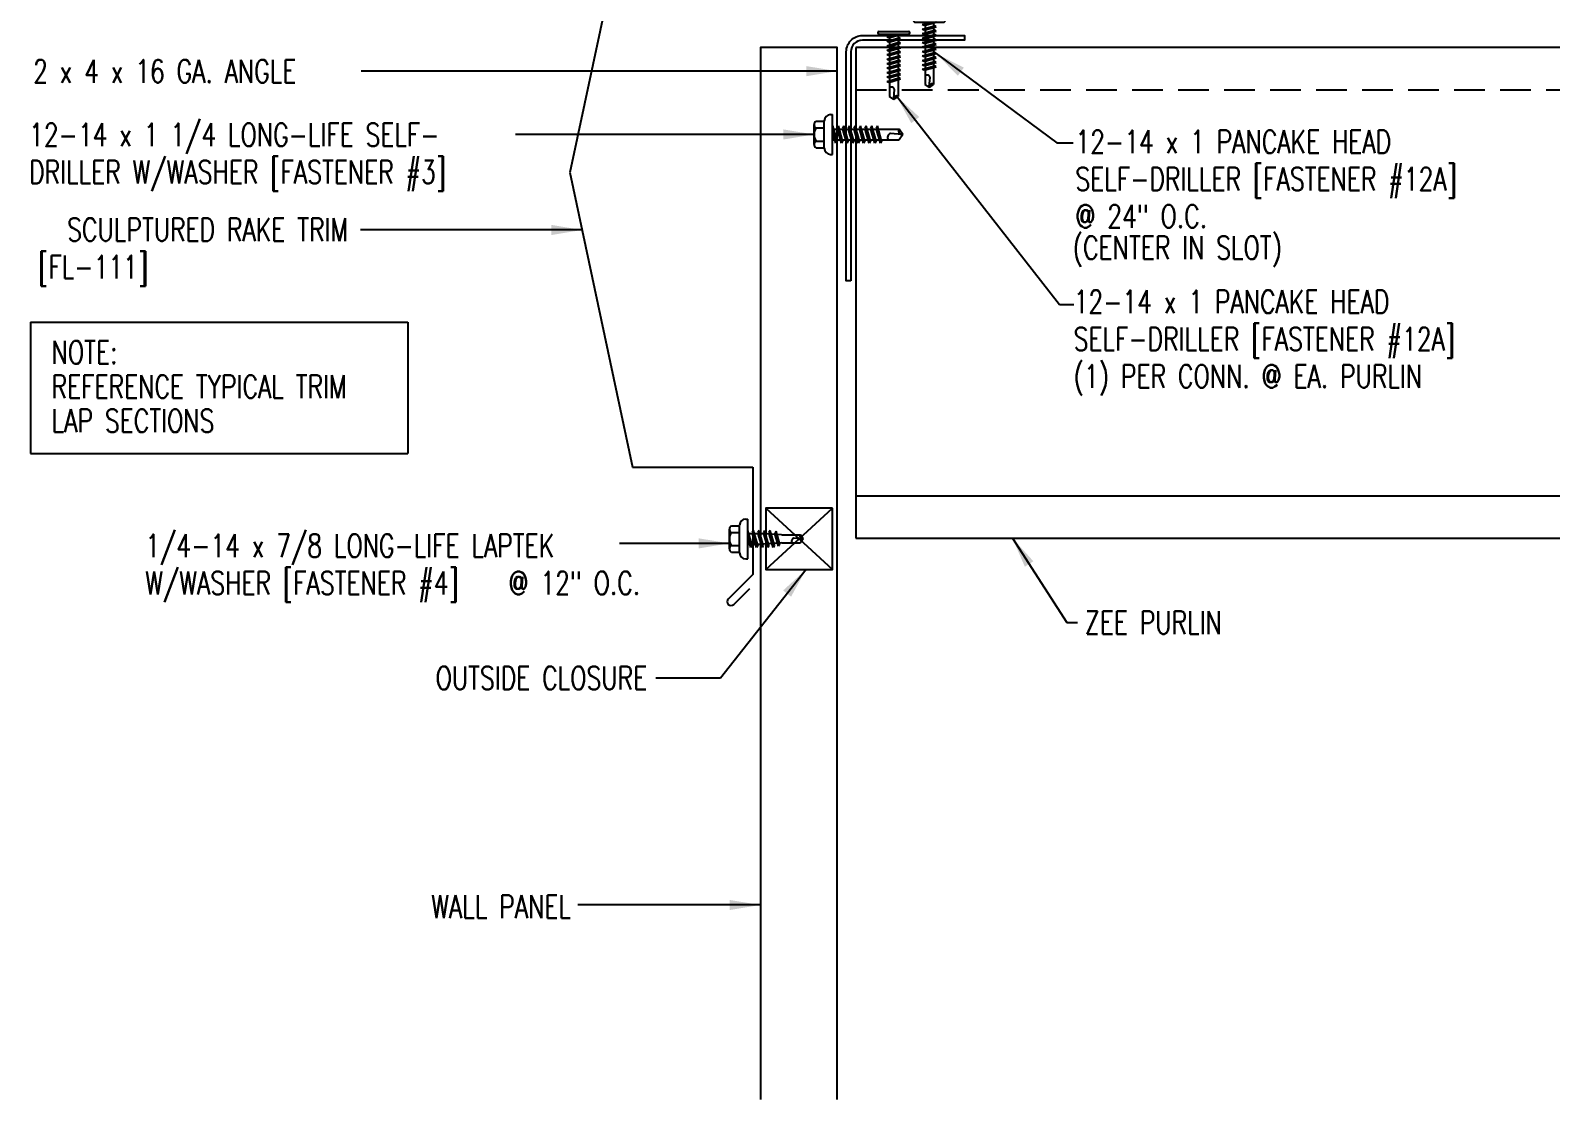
# Model space of a CAD drawing. Header units: inches. Extents: x 3.9 to 42, y 11.1 to 37.7.
# Drawn here: x 3.87 to 28.64, y 11.1 to 28.53 of the extents above; entities that cross this region are included whole.
import ezdxf
from ezdxf.enums import TextEntityAlignment as Align

# ---------------------------------------------------------------- set-up
doc = ezdxf.new("R2010")
doc.units = ezdxf.units.IN
doc.header["$MEASUREMENT"] = 0
doc.linetypes.add('HIDDEN', pattern=[0.375, 0.25, -0.125])
for name, color, linetype in [('CLO', 3, 'Continuous'), ('FASTENER', 9, 'Continuous'), ('PANEL', 11, 'Continuous'), ('STLA', 10, 'Continuous'), ('TEXT', 2, 'Continuous'), ('TRIM', 6, 'Continuous')]:
    doc.layers.add(name, color=color, linetype=linetype)
doc.styles.add('TEXT1', font='ROMANS.shx', dxfattribs={"width": 0.75, "height": 0.375})
doc.dimstyles.new('DETAIL$7$7', dxfattribs={"dimscale": 4, "dimtxt": 0.375, "dimasz": 0.125, "dimexe": 0.0625, "dimexo": 0.125, "dimgap": 0.0625, "dimtad": 1, "dimdec": 4, "dimzin": 3, "dimdsep": 46, "dimlunit": 4, "dimtxsty": 'TEXT1', "dimblk": 'ARCHTICK', "dimcen": 0.0625, "dimclrd": 7, "dimclre": 7, "dimclrt": 2, "dimadec": 0, "dimazin": 0, "dimtfac": 0.59375, "dimtdec": 4, "dimtmove": 2, "dimatfit": 3, "dimfxl": 0, "dimfrac": 2, "dimtolj": 1, "dimtzin": 3, "dimarcsym": 0})

# ---------------------------------------------------------------- blocks, each defined once
blk = doc.blocks.new('MB_DW4')
at = {"layer": 'FASTENER'}
for p, q in [((-0.217, 0.305), (-0.217, 0.171)), ((-0.163, 0.337), (0.159, 0.337)), ((-0.108, 0.305), (-0.108, 0.171)), ((0.105, 0.305), (0.105, 0.171)), ((0.214, 0.305), (0.214, 0.171)), ((-0.326, 0.071), (-0.326, 0.037)), ((-0.326, 0.037), (0.322, 0.037)), ((-0.226, 0.171), (0.214, 0.171)), ((-0.141, -0.014), (0.037, 0.037)), ((-0.105, -0.034), (0.137, 0.035)), ((-0.088, 0.037), (-0.088, 0.001)), ((-0.088, 0.037), (0.085, 0.037)), ((0.085, 0.037), (0.134, 0.037)), ((0.085, 0.02), (0.085, -0.041)), ((0.137, 0.035), (0.134, 0.037)), ((0.322, 0.071), (0.322, 0.037)), ((-0.105, -0.034), (-0.141, -0.014)), ((-0.141, -0.105), (0.102, -0.036)), ((-0.105, -0.125), (-0.141, -0.105)), ((-0.141, -0.196), (0.102, -0.127)), ((-0.105, -0.216), (-0.141, -0.196)), ((-0.141, -0.287), (0.102, -0.217)), ((-0.105, -0.125), (0.137, -0.056)), ((-0.105, -0.216), (0.137, -0.147)), ((-0.105, -0.307), (0.137, -0.238)), ((-0.088, -0.029), (-0.088, -0.09)), ((-0.088, -0.12), (-0.088, -0.181)), ((-0.084, -0.27), (-0.088, -0.211)), ((0.084, -0.223), (0.085, -0.211)), ((0.085, -0.071), (0.085, -0.131)), ((0.085, -0.162), (0.085, -0.211)), ((0.137, -0.056), (0.102, -0.036)), ((0.137, -0.147), (0.102, -0.127)), ((0.137, -0.238), (0.102, -0.217)), ((-0.105, -0.307), (-0.141, -0.287)), ((-0.141, -0.378), (0.102, -0.308)), ((-0.105, -0.398), (-0.141, -0.378)), ((-0.122, -0.463), (0.089, -0.403)), ((-0.086, -0.483), (-0.122, -0.463)), ((-0.105, -0.398), (0.137, -0.328)), ((-0.086, -0.483), (0.124, -0.423)), ((-0.078, -0.36), (-0.082, -0.3)), ((-0.071, -0.449), (-0.075, -0.389)), ((-0.066, -0.516), (-0.069, -0.478)), ((0.063, -0.515), (0.068, -0.439)), ((0.071, -0.408), (0.075, -0.346)), ((0.077, -0.315), (0.082, -0.253)), ((0.124, -0.423), (0.089, -0.403)), ((0.137, -0.328), (0.102, -0.308)), ((-0.066, -0.516), (-0.066, -0.82)), ((-0.003, -0.854), (0.009, -0.714)), ((0.063, -0.516), (0.063, -0.82)), ((-0.002, -0.866), (-0.066, -0.82)), ((-0.002, -0.866), (0.063, -0.82))]:
    blk.add_line(p, q, dxfattribs=at)
for centre, radius, start, end in [((-0.163, 0.274), 0.0628, 29.8754, 150.1246), ((-0.002, 0.141), 0.196, 56.9974, 123.0026), ((0.159, 0.274), 0.0628, 29.8754, 150.1246), ((-0.226, 0.071), 0.1, 90, 180), ((0.222, 0.071), 0.1, 0, 90), ((-0.036, -0.723), 0.0461, 11.1445, 130.906), ((0.073, -0.516), 0.01, 175.9484, 180), ((0.039, -0.855), 0.0422, 55.4585, 194.8454)]:
    blk.add_arc(centre, radius, start, end, dxfattribs=at)
blk = doc.blocks.new('FD-F4')
at = {"layer": 'TEXT', "style": 'TEXT1', "width": 0.75}
for s, p in [('1/4-14 x 7/8 LONG-LIFE LAPTEK', (0.0047, -0.0408)), ('W/WASHER [FASTENER #4]', (0.0047, -0.1926))]:
    blk.add_text(s, height=0.09375, dxfattribs=at).set_placement(p)
blk.add_attdef('(QUANTITY)', (1.4847, -0.1926), '', height=0.0938, dxfattribs=at)
at = {"layer": 'TEXT', "style": 'TEXT1', "flags": 1}
for tag, p in [('Color', (0.0624, -0.4349)), ('Calc', (0.0624, -0.4349)), ('Opt1', (0.0624, -0.4349)), ('Opt2', (0.0624, -0.4349)), ('Opt3', (0.0624, -0.4349)), ('Description', (0.0624, -0.4349)), ('Multiple', (0.0624, -0.4349)), ('Part', (0.0624, -0.4349)), ('Spare1', (0.0624, -0.6224)), ('Spare2', (0.0624, -0.6224)), ('Spare3', (0.0624, -0.6224)), ('Spare4', (0.0624, -0.6224)), ('Spare5', (0.0624, -0.6224)), ('Spare6', (0.0624, -0.6224)), ('Spare7', (0.0624, -0.6224)), ('Spare8', (0.0624, -0.6224)), ('Spare9', (0.0624, -0.6224)), ('Spare10', (0.0624, -0.6224))]:
    blk.add_attdef(tag, p, '', height=0.0938, dxfattribs=at)
blk = doc.blocks.new('sd5')
at = {"layer": 'FASTENER'}
for p, q in [((-0.24, 0.082), (0.24, 0.082)), ((-0.24, 0.037), (0.24, 0.037)), ((-0.111, -0.005), (0.037, 0.037)), ((-0.083, -0.021), (0.111, 0.034)), ((-0.069, 0.037), (0.069, 0.037)), ((-0.069, 0.037), (-0.069, 0.007)), ((0.069, 0.037), (0.106, 0.037)), ((0.069, 0.022), (0.069, -0.027)), ((0.111, 0.034), (0.106, 0.037)), ((-0.083, -0.021), (-0.111, -0.005)), ((-0.111, -0.078), (0.083, -0.023)), ((-0.083, -0.094), (-0.111, -0.078)), ((-0.111, -0.151), (0.083, -0.095)), ((-0.083, -0.167), (-0.111, -0.151)), ((-0.111, -0.224), (0.083, -0.168)), ((-0.083, -0.24), (-0.111, -0.224)), ((-0.111, -0.296), (0.083, -0.241)), ((-0.083, -0.094), (0.111, -0.039)), ((-0.083, -0.167), (0.111, -0.111)), ((-0.083, -0.24), (0.111, -0.184)), ((-0.069, -0.018), (-0.069, -0.066)), ((-0.069, -0.09), (-0.069, -0.139)), ((-0.069, -0.163), (-0.069, -0.211)), ((-0.069, -0.236), (-0.069, -0.284)), ((0.069, -0.051), (0.069, -0.099)), ((0.069, -0.124), (0.069, -0.172)), ((0.069, -0.196), (0.069, -0.245)), ((0.111, -0.039), (0.083, -0.023)), ((0.111, -0.111), (0.083, -0.095)), ((0.111, -0.184), (0.083, -0.168)), ((0.111, -0.257), (0.083, -0.241)), ((-0.083, -0.312), (-0.111, -0.296)), ((-0.111, -0.369), (0.083, -0.314)), ((-0.083, -0.385), (-0.111, -0.369)), ((-0.111, -0.442), (0.083, -0.386)), ((-0.083, -0.458), (-0.111, -0.442)), ((-0.111, -0.514), (0.083, -0.459)), ((-0.083, -0.312), (0.111, -0.257)), ((-0.083, -0.385), (0.111, -0.33)), ((-0.083, -0.458), (0.111, -0.402)), ((-0.083, -0.53), (0.111, -0.475)), ((-0.069, -0.308), (-0.069, -0.357)), ((-0.069, -0.381), (-0.069, -0.43)), ((-0.069, -0.454), (-0.069, -0.502)), ((0.069, -0.269), (0.069, -0.317)), ((0.069, -0.342), (0.069, -0.39)), ((0.069, -0.414), (0.069, -0.463)), ((0.069, -0.487), (0.069, -0.536)), ((0.111, -0.33), (0.083, -0.314)), ((0.111, -0.402), (0.083, -0.386)), ((0.111, -0.475), (0.083, -0.459)), ((-0.083, -0.53), (-0.111, -0.514)), ((-0.111, -0.587), (0.083, -0.532)), ((-0.083, -0.603), (-0.111, -0.587)), ((-0.111, -0.66), (0.083, -0.604)), ((-0.083, -0.676), (-0.111, -0.66)), ((-0.111, -0.733), (0.083, -0.677)), ((-0.083, -0.749), (-0.111, -0.733)), ((-0.083, -0.603), (0.111, -0.548)), ((-0.083, -0.676), (0.111, -0.62)), ((-0.083, -0.749), (0.111, -0.693)), ((-0.069, -0.527), (-0.069, -0.575)), ((-0.069, -0.599), (-0.069, -0.648)), ((-0.069, -0.672), (-0.069, -0.72)), ((0.069, -0.56), (0.069, -0.608)), ((0.069, -0.633), (0.069, -0.681)), ((0.069, -0.705), (0.069, -0.978)), ((0.111, -0.548), (0.083, -0.532)), ((0.111, -0.62), (0.083, -0.604)), ((0.111, -0.693), (0.083, -0.677)), ((-0.069, -0.745), (-0.069, -0.978)), ((0, -1.027), (-0.069, -0.978)), ((-0.001, -1.014), (0.011, -0.865)), ((0, -1.027), (0.069, -0.978))]:
    blk.add_line(p, q, dxfattribs=at)
for centre, radius, start, end in [((-0.238, 0.06), 0.0227, 94.6639, 265.3361), ((0.238, 0.06), 0.0227, 274.6639, 85.3361), ((-0.037, -0.875), 0.0492, 11.1445, 130.906), ((0.044, -1.015), 0.045, 55.4585, 194.8454)]:
    blk.add_arc(centre, radius, start, end, dxfattribs=at)
blk = doc.blocks.new('FD-F12a')
at = {"layer": 'TEXT', "style": 'TEXT1', "width": 0.75}
for s, p in [('12-14 x 1 PANCAKE HEAD', (0.0047, -0.0408)), ('SELF-DRILLER [FASTENER #12A]', (0.0047, -0.1926))]:
    blk.add_text(s, height=0.09375, dxfattribs=at).set_placement(p)
blk.add_attdef('(QUANTITY)', (0.0047, -0.3444), '', height=0.0938, dxfattribs=at)
at = {"layer": 'TEXT', "style": 'TEXT1', "flags": 1}
for tag, p in [('Color', (0.0553, -0.5192)), ('Calc', (0.0553, -0.5192)), ('Opt1', (0.0553, -0.5192)), ('Opt2', (0.0553, -0.5192)), ('Opt3', (0.0553, -0.5192)), ('Description', (0.0553, -0.5192)), ('Multiple', (0.0553, -0.5192)), ('Part', (0.0553, -0.5192)), ('Spare1', (0.0553, -0.7067)), ('Spare2', (0.0553, -0.7067)), ('Spare3', (0.0553, -0.7067)), ('Spare4', (0.0553, -0.7067)), ('Spare5', (0.0553, -0.7067)), ('Spare6', (0.0553, -0.7067)), ('Spare7', (0.0553, -0.7067)), ('Spare8', (0.0553, -0.7067)), ('Spare9', (0.0553, -0.7067)), ('Spare10', (0.0553, -0.7067))]:
    blk.add_attdef(tag, p, '', height=0.0938, dxfattribs=at)
blk = doc.blocks.new('fz2')
at = {"layer": 'FASTENER'}
for p, q in [((-0.215, 0.305), (-0.215, 0.171)), ((-0.161, 0.337), (0.161, 0.337)), ((-0.107, 0.305), (-0.107, 0.171)), ((0.107, 0.305), (0.107, 0.171)), ((0.215, 0.305), (0.215, 0.171)), ((-0.324, 0.071), (-0.324, 0.037)), ((-0.324, 0.037), (0.324, 0.037)), ((-0.224, 0.171), (0.215, 0.171)), ((-0.139, -0.016), (0.046, 0.037)), ((-0.104, -0.036), (0.139, 0.033)), ((-0.086, 0.037), (0.086, 0.037)), ((-0.086, 0.037), (-0.086, -0.001)), ((0.086, 0.037), (0.133, 0.037)), ((0.086, 0.018), (0.086, -0.042)), ((0.139, 0.033), (0.133, 0.037)), ((0.324, 0.071), (0.324, 0.037)), ((-0.104, -0.036), (-0.139, -0.016)), ((-0.139, -0.107), (0.104, -0.038)), ((-0.104, -0.127), (-0.139, -0.107)), ((-0.139, -0.198), (0.104, -0.128)), ((-0.104, -0.218), (-0.139, -0.198)), ((-0.139, -0.289), (0.104, -0.219)), ((-0.104, -0.127), (0.139, -0.058)), ((-0.104, -0.218), (0.139, -0.149)), ((-0.104, -0.309), (0.139, -0.239)), ((-0.086, -0.031), (-0.086, -0.092)), ((-0.086, -0.122), (-0.086, -0.183)), ((-0.086, -0.213), (-0.086, -0.274)), ((0.086, -0.073), (0.086, -0.133)), ((0.086, -0.164), (0.086, -0.224)), ((0.139, -0.058), (0.104, -0.038)), ((0.139, -0.149), (0.104, -0.128)), ((0.139, -0.239), (0.104, -0.219)), ((-0.104, -0.309), (-0.139, -0.289)), ((-0.139, -0.38), (0.104, -0.31)), ((-0.104, -0.4), (-0.139, -0.38)), ((-0.139, -0.47), (0.104, -0.401)), ((-0.104, -0.491), (-0.139, -0.47)), ((-0.139, -0.561), (0.104, -0.492)), ((-0.104, -0.4), (0.139, -0.33)), ((-0.104, -0.491), (0.139, -0.421)), ((-0.086, -0.304), (-0.086, -0.364)), ((-0.086, -0.395), (-0.086, -0.455)), ((-0.086, -0.486), (-0.086, -0.546)), ((0.086, -0.255), (0.086, -0.315)), ((0.086, -0.345), (0.086, -0.406)), ((0.086, -0.436), (0.086, -0.497)), ((0.139, -0.33), (0.104, -0.31)), ((0.139, -0.421), (0.104, -0.401)), ((0.139, -0.512), (0.104, -0.492)), ((-0.104, -0.581), (-0.139, -0.561)), ((-0.139, -0.652), (0.104, -0.583)), ((-0.104, -0.672), (-0.139, -0.652)), ((-0.139, -0.743), (0.104, -0.674)), ((-0.104, -0.763), (-0.139, -0.743)), ((-0.104, -0.581), (0.139, -0.512)), ((-0.104, -0.672), (0.139, -0.603)), ((-0.104, -0.763), (0.139, -0.694)), ((-0.086, -0.577), (-0.086, -0.637)), ((-0.086, -0.667), (-0.086, -0.728)), ((0.086, -0.527), (0.086, -0.588)), ((0.086, -0.618), (0.086, -0.679)), ((0.086, -0.709), (0.086, -1.05)), ((0.139, -0.603), (0.104, -0.583)), ((0.139, -0.694), (0.104, -0.674)), ((-0.086, -0.758), (-0.086, -1.05)), ((-0.002, -1.095), (0.014, -0.909)), ((0, -1.111), (-0.086, -1.05)), ((0, -1.111), (0.086, -1.05))]:
    blk.add_line(p, q, dxfattribs=at)
for centre, radius, start, end in [((-0.161, 0.274), 0.0628, 29.8754, 150.1246), ((0, 0.141), 0.196, 56.9974, 123.0026), ((0.161, 0.274), 0.0628, 29.8754, 150.1246), ((-0.224, 0.071), 0.1, 90, 180), ((0.224, 0.071), 0.1, 0, 90), ((-0.046, -0.921), 0.0615, 11.1445, 130.906), ((0.054, -1.097), 0.0563, 55.4585, 194.8454)]:
    blk.add_arc(centre, radius, start, end, dxfattribs=at)
blk = doc.blocks.new('FD-F3')
at = {"layer": 'TEXT', "style": 'TEXT1', "width": 0.75}
for s, p in [('12-14 x 1 1/4 LONG-LIFE SELF-', (0.0047, -0.0408)), ('DRILLER W/WASHER [FASTENER #3]', (0.0047, -0.1926))]:
    blk.add_text(s, height=0.09375, dxfattribs=at).set_placement(p)
blk.add_attdef('(QUANTITY)', (0.0047, -0.3444), '', height=0.0938, dxfattribs=at)
blk = doc.blocks.new('_ArchTick')
at = {"color": 0, "linetype": 'ByBlock', "const_width": 0.15}
blk.add_lwpolyline([(-0.5, -0.5), (0.5, 0.5)], dxfattribs=at)
blk = doc.blocks.new('A$C30686E82')
for p, q in [((-2.715, 0.761), (3.437, 0.761)), ((-2.715, 0.761), (-2.715, -1.379)), ((3.437, 0.761), (3.437, -1.379)), ((-2.715, -1.379), (3.437, -1.379))]:
    blk.add_line(p, q)
at = {"layer": 'TEXT', "style": 'TEXT1', "width": 0.75}
for s, p in [('NOTE:', (-2.368, 0.081)), ('REFERENCE TYPICAL TRIM', (-2.368, -0.477)), ('LAP SECTIONS', (-2.368, -1.035))]:
    blk.add_text(s, height=0.375, dxfattribs=at).set_placement(p)

msp = doc.modelspace()

# ---------------------------------------------------------------- linework, layer by layer
at = {"layer": 'CLO'}
for p, q in [((15.853, 20.745), (16.939, 19.745)), ((15.853, 19.745), (16.939, 20.745))]:
    msp.add_line(p, q, dxfattribs=at)
at = {"layer": 'CLO', "linetype": 'Continuous'}
msp.add_lwpolyline([(16.939, 20.745), (15.853, 20.745), (15.853, 19.745), (16.939, 19.745)], close=True, dxfattribs=at)
at = {"layer": 'PANEL'}
msp.add_lwpolyline([(17.016, 11.103), (17.016, 28.254), (15.766, 28.254), (15.766, 11.103)], dxfattribs=at)
at = {"layer": 'STLA', "linetype": 'HIDDEN', "ltscale": 2}
msp.add_line((17.324, 27.565), (39.356, 27.565), dxfattribs=at)
at = {"layer": 'STLA'}
msp.add_line((17.324, 20.944), (39.356, 20.944), dxfattribs=at)
msp.add_lwpolyline([(17.241, 24.448), (17.167, 24.448), (17.167, 28.186, -0.414214), (17.429, 28.448), (19.093, 28.448), (19.093, 28.373), (17.429, 28.373, 0.414214), (17.241, 28.186)], format="xyb", close=True, dxfattribs=at)
for points in [[(17.324, 28.254), (17.324, 20.254)], [(39.356, 28.254), (17.324, 28.254)], [(17.324, 20.254), (39.356, 20.254)]]:
    msp.add_lwpolyline(points, dxfattribs=at)
at = {"layer": 'TRIM'}
for p, q in [((13.684, 31.02), (12.662, 26.215)), ((12.662, 26.215), (13.684, 21.41)), ((13.684, 21.41), (15.641, 21.41)), ((15.641, 21.41), (15.641, 19.66)), ((15.641, 19.66), (15.243, 19.262)), ((15.331, 19.174), (15.594, 19.436))]:
    msp.add_line(p, q, dxfattribs=at)
msp.add_arc((15.287, 19.218), 0.0625, 135, 315, dxfattribs=at)

# ---------------------------------------------------------------- block references
msp.add_blockref('A$C30686E82', (6.584, 23.016))
at = {"layer": 'FASTENER'}
for p in [(17.941, 28.434), (18.52, 28.631)]:
    msp.add_blockref('sd5', p, dxfattribs=at)
for name, p, rotation in [('fz2', (16.979, 26.835), 90), ('MB_DW4', (15.598, 20.244), 90.00000000000001)]:
    msp.add_blockref(name, p, dxfattribs=dict(at, rotation=rotation))
at = {"layer": 'TEXT', "xscale": 4, "yscale": 4, "zscale": 4}
msp.add_blockref('FD-F3', (3.829, 26.807), dxfattribs=at)
for name, p, values in [('FD-F12a', (20.882, 26.693), {'(QUANTITY)': '@ 24" O.C.'}), ('FD-F12a', (20.853, 24.085), {'(QUANTITY)': '(1) PER CONN. @ EA. PURLIN'}), ('FD-F4', (5.723, 20.108), {'(QUANTITY)': '@ 12" O.C.'})]:
    msp.add_blockref(name, p, dxfattribs=at).add_auto_attribs(values)

# ---------------------------------------------------------------- texts
at = {"layer": 'TEXT', "style": 'TEXT1', "width": 0.75}
for s, p in [('2 x 4 x 16 GA. ANGLE', (3.914, 27.68)), ('(CENTER IN SLOT)', (20.857, 24.804)), ('ZEE PURLIN', (21.058, 18.692))]:
    msp.add_text(s, height=0.375, dxfattribs=at).set_placement(p)
for s, p in [('SCULPTURED RAKE TRIM', (9.05, 25.099)), ('[FL-111]', (5.791, 24.489)), ('OUTSIDE CLOSURE', (13.921, 17.789)), ('WALL PANEL', (12.68, 14.059))]:
    msp.add_text(s, height=0.375, dxfattribs=at).set_placement(p, align=Align.RIGHT)

# ---------------------------------------------------------------- leaders
for points in [[(18.631, 28.156), (20.598, 26.702), (20.865, 26.702)], [(17.016, 27.868), (12.17, 27.868), (9.261, 27.868)], [(17.982, 27.464), (20.642, 24.065), (20.876, 24.065)], [(16.642, 26.836), (12.959, 26.836), (11.774, 26.836)], [(12.861, 25.279), (10.193, 25.279), (9.249, 25.279)], [(15.261, 20.17), (13.659, 20.17), (13.468, 20.17)], [(19.875, 20.254), (20.759, 18.882), (20.936, 18.882)], [(16.511, 19.745), (15.118, 17.973), (14.064, 17.973)], [(15.766, 14.275), (13.247, 14.275), (12.791, 14.275)]]:
    msp.add_leader(points, dimstyle='DETAIL$7$7')

doc.saveas('drawing.dxf')
